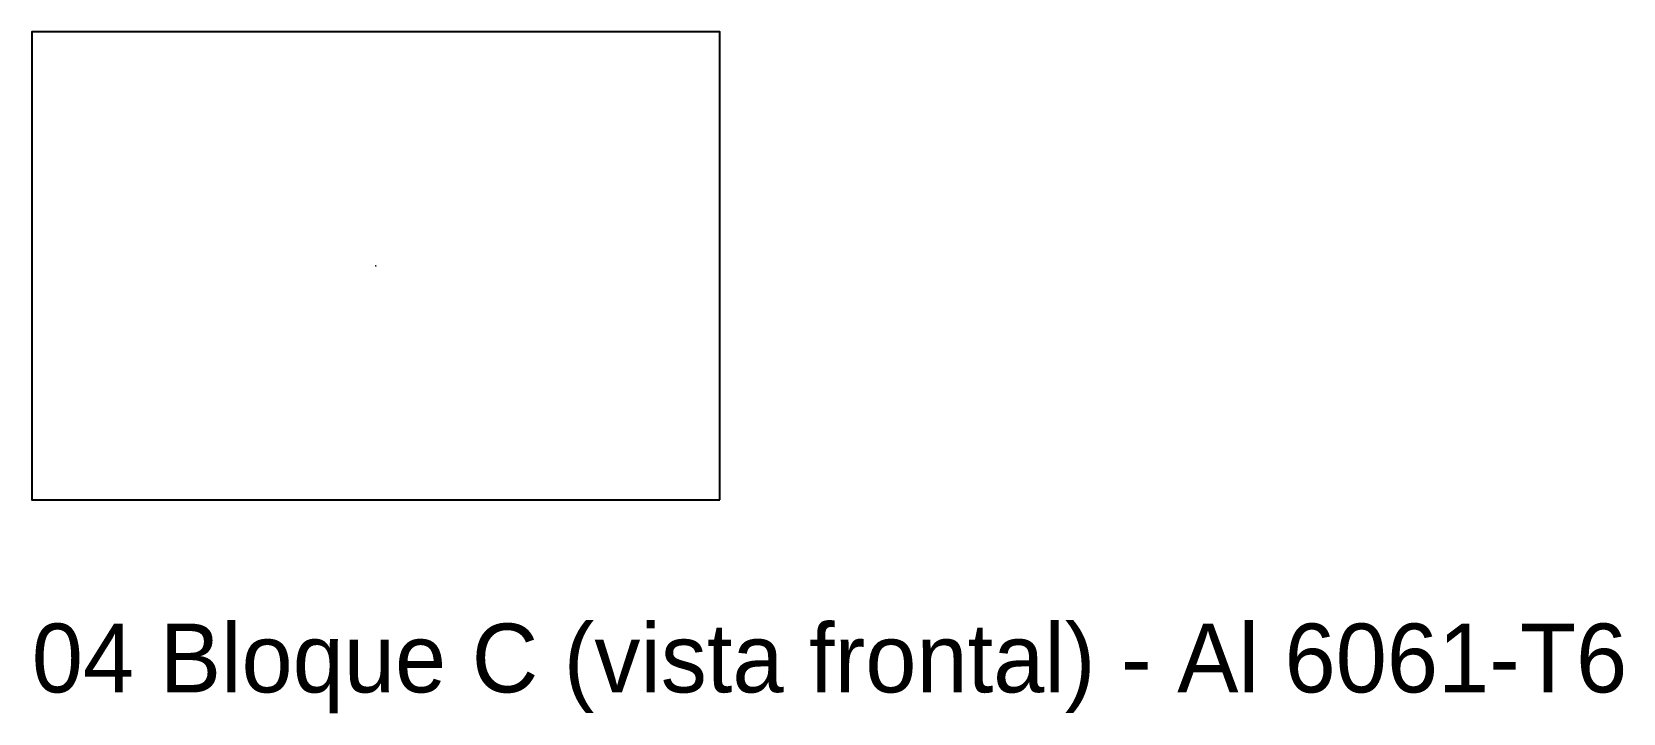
# Model space of a CAD drawing. Header units: millimetres. Extents: x -25 to 91, y -2 to 48.
import ezdxf

# ---------------------------------------------------------------- set-up
doc = ezdxf.new("R2010")
doc.units = ezdxf.units.MM
doc.layers.add('CORTE', color=1, linetype='Continuous')
doc.layers.add('NOTAS', color=3, linetype='Continuous')

msp = doc.modelspace()

# ---------------------------------------------------------------- linework, layer by layer
at = {"layer": 'CORTE'}
msp.add_lwpolyline([(25, 14), (25, 48), (-25, 48), (-25, 14), (25, 14)], close=True, dxfattribs=at)
msp.add_circle((0, 31), 0.0005, dxfattribs=at)

# ---------------------------------------------------------------- texts
at = {"layer": 'NOTAS'}
msp.add_text('04 Bloque C (vista frontal) - Al 6061-T6', height=5, dxfattribs=at).set_placement((-25, 0))

doc.saveas('drawing.dxf')
